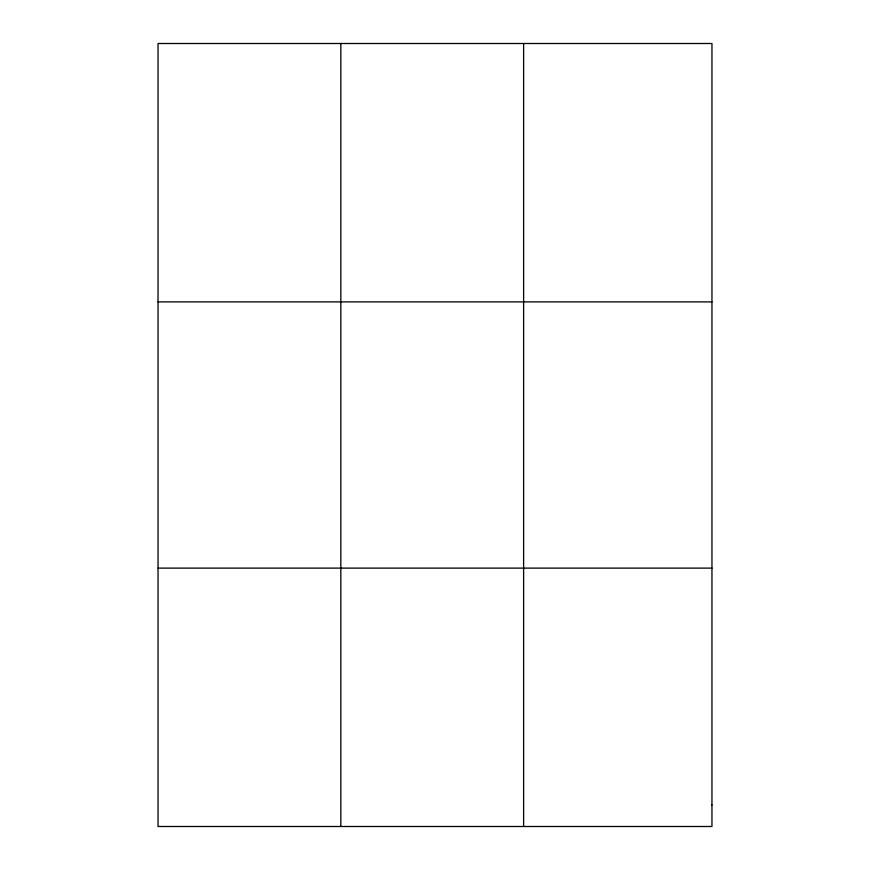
<?xml version="1.0" encoding="UTF-8"?>
<svg xmlns="http://www.w3.org/2000/svg" width="870" height="870" viewBox="0 0 870 870"><rect width="100%" height="100%" fill="white"/><g stroke="black" fill="none" stroke-linecap="round" stroke-linejoin="round"><path stroke-width="1.3" d="M340.833 43.5L340.833 826.5M523.62 43.5L523.62 826.5M158.046 301.89L711.954 301.89M158.046 568.11L711.954 568.11M711.954 804.967L711.954 826.5L158.046 826.5L158.046 43.5L711.954 43.5L711.954 804.967"/></g></svg>
